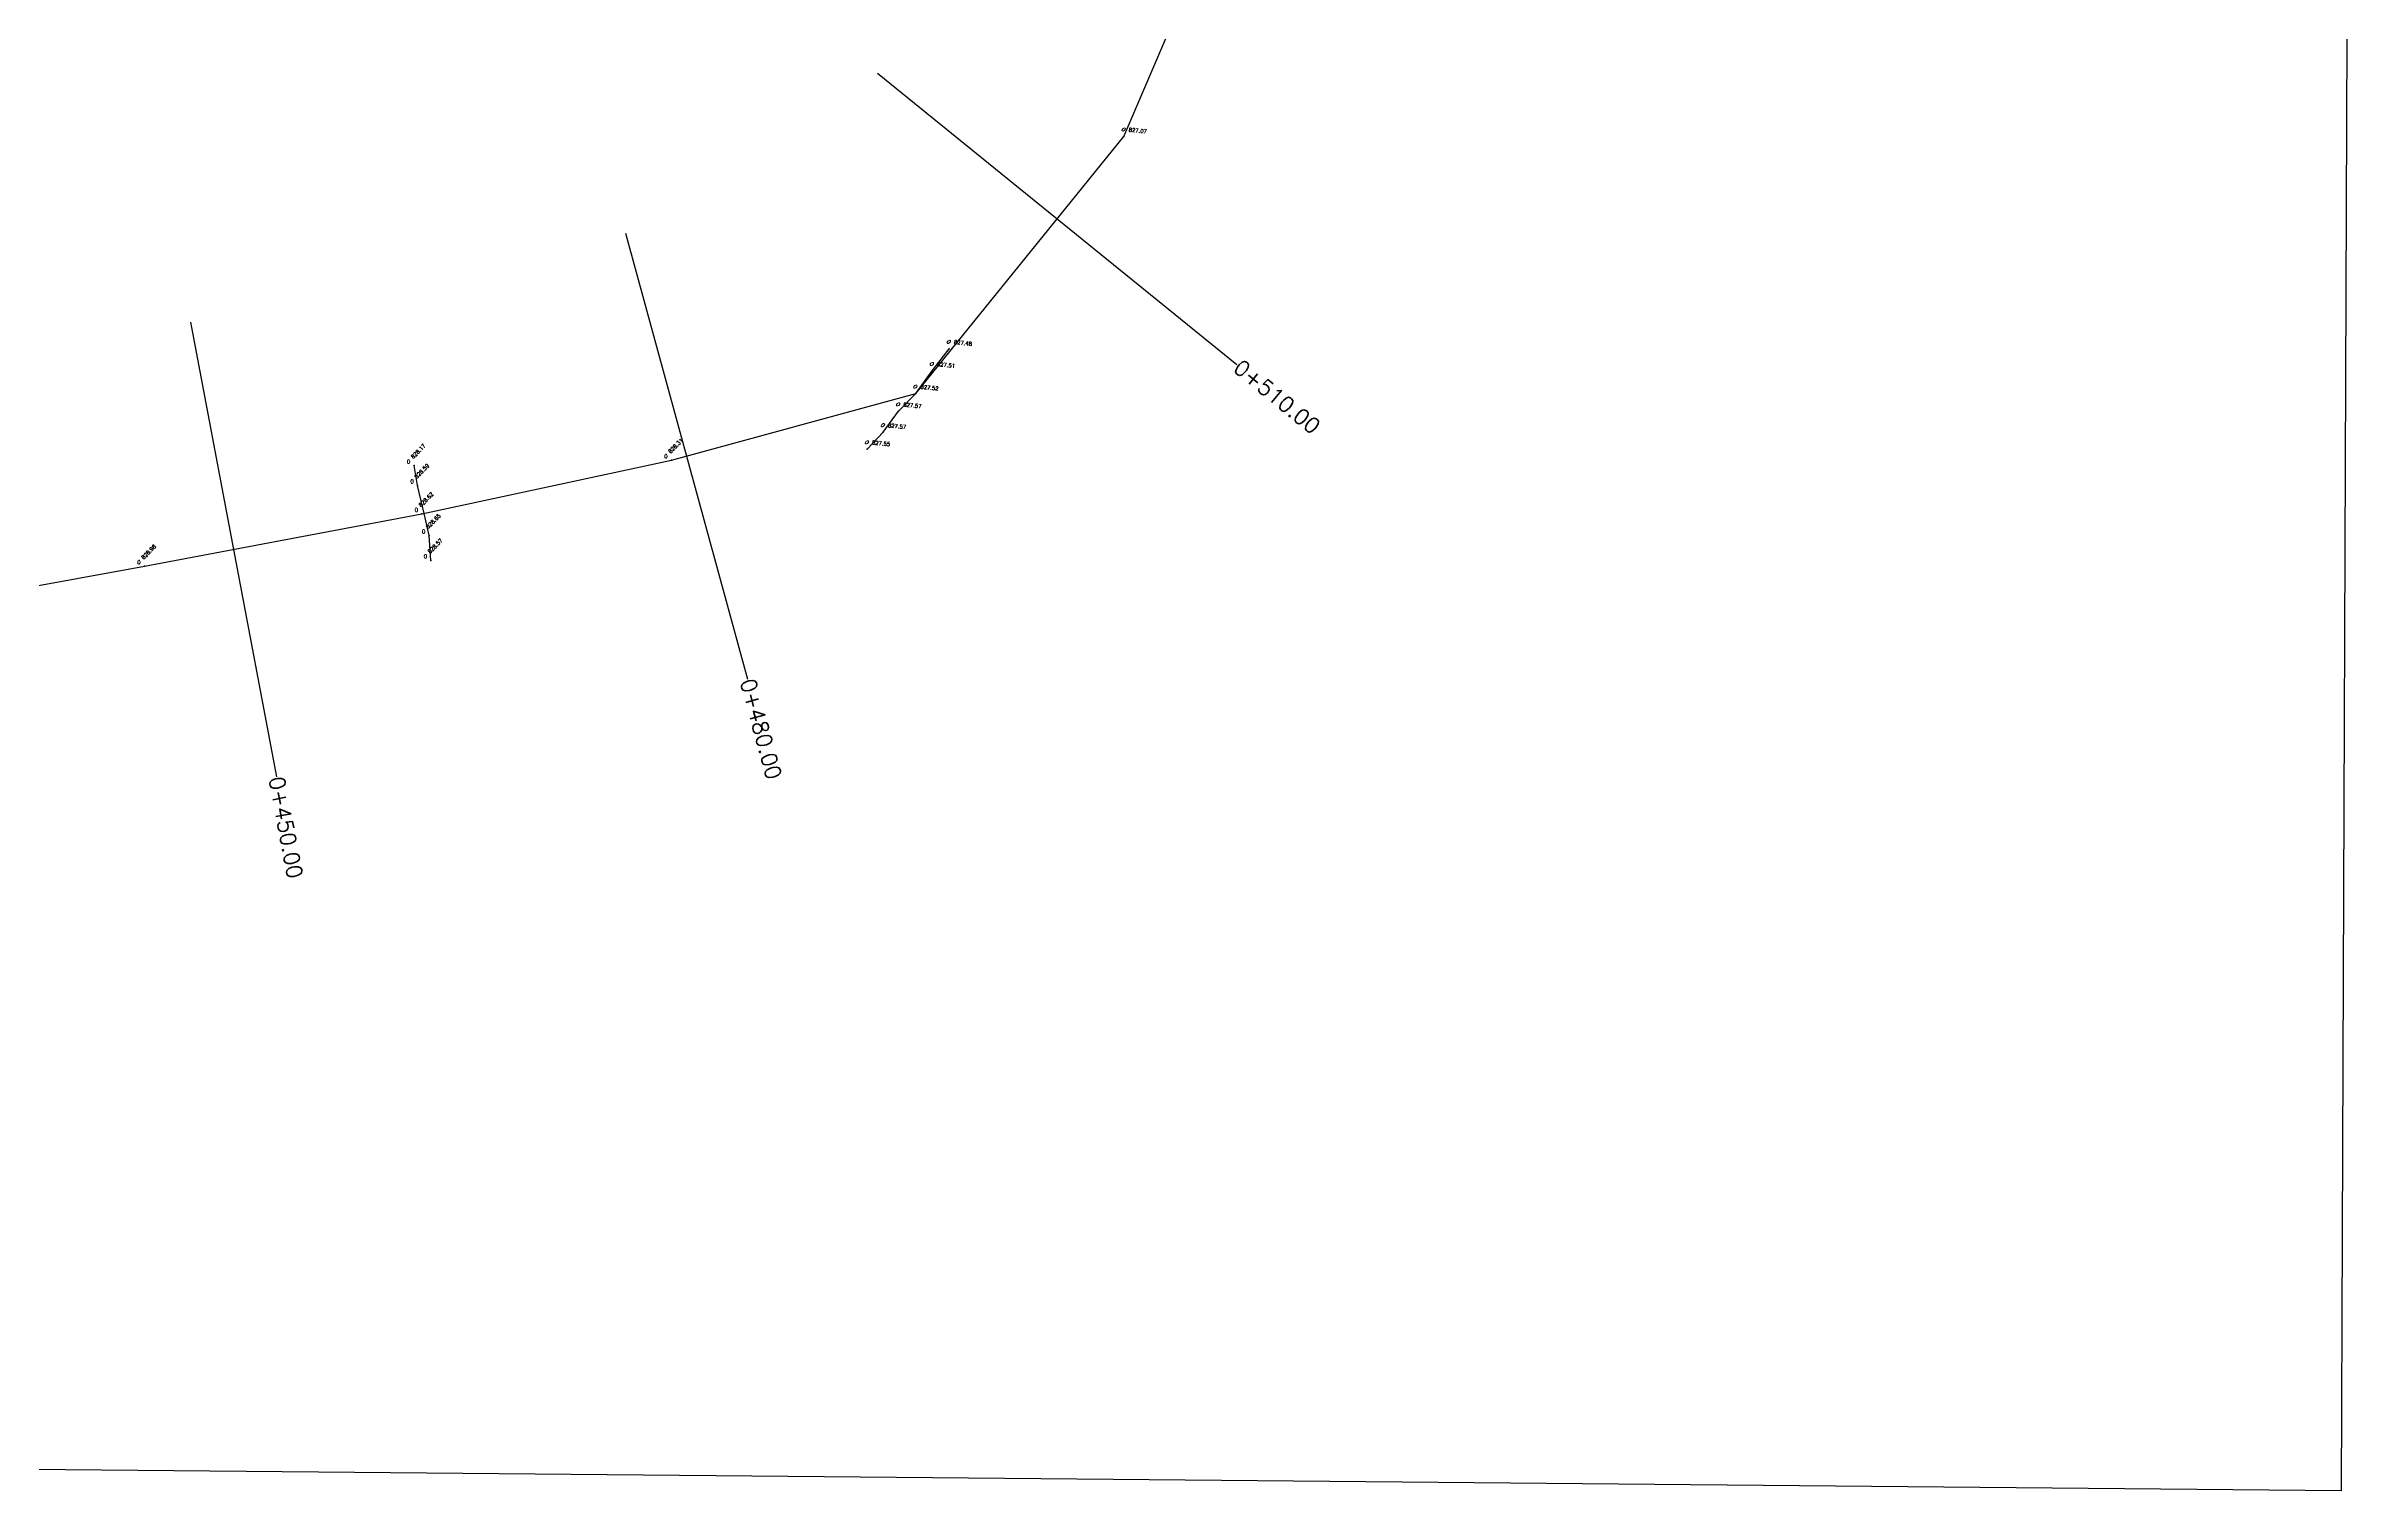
# Model space of a CAD drawing. Header units: millimetres. Extents: x 2757 to 35141, y 547 to 28513.
# Drawn here: x 32413 to 32956, y 21797 to 22136 of the extents above; entities that cross this region are included whole.
import ezdxf
from ezdxf.enums import TextEntityAlignment as Align

# ---------------------------------------------------------------- set-up
doc = ezdxf.new("R2010")
doc.units = ezdxf.units.MM
for name, color, linetype in [('Boundary', 6, 'Continuous'), ('Chainage', 7, 'Continuous'), ('Points', 7, 'Continuous'), ('Points-ELV', 6, 'Continuous'), ('Points-NUM', 4, 'Continuous'), ('Points-TXT', 3, 'Continuous')]:
    doc.layers.add(name, color=color, linetype=linetype)
doc.styles.add('romans', font='romans.shx')

# ---------------------------------------------------------------- blocks, each defined once
blk = doc.blocks.new('POINTS')
at = {"layer": 'Points'}
blk.add_line((0, 0), (0, 0), dxfattribs=at)
blk.add_point((0, 0), dxfattribs=at)
at = {"layer": 'Points-ELV', "style": 'romans'}
blk.add_attdef('ELEV', text='', height=1, rotation=45, dxfattribs=at).set_placement((0, 0), align=Align.BOTTOM_LEFT)
at = {"layer": 'Points-NUM', "style": 'romans'}
blk.add_attdef('PTNUM', text='', height=1, dxfattribs=at).set_placement((0, 0), align=Align.BOTTOM_RIGHT)
at = {"layer": 'Points-TXT', "style": 'romans'}
blk.add_attdef('DESC', text='', height=1, dxfattribs=at).set_placement((0, 0), align=Align.BOTTOM_RIGHT)

msp = doc.modelspace()

# ---------------------------------------------------------------- linework, layer by layer
for points in [[(32373.08773, 22002.96571), (32435.84518, 22014.36003), (32500.94372, 22026.63725), (32559.51106, 22039.24011), (32616.83005, 22054.90415), (32665.71171, 22115.23222), (32687.65568, 22166.57927), (32709.50778, 22218.10811), (32736.34789, 22265.0482), (32764.3726, 22311.63296), (32839.14488, 22455.98682), (32802.58053, 22508.2257), (32766.84356, 22554.30977), (32728.52876, 22606.02002), (32691.1686, 22661.70604), (32656.85467, 22713.27245)], [(32605.46377, 22041.85162), (32609.21919, 22045.87066), (32612.81175, 22050.7553), (32616.83005, 22054.90415), (32620.70731, 22060.23014), (32624.68239, 22065.40716)], [(32503.06772, 22015.74949), (32502.63713, 22021.55702), (32501.51737, 22026.76069), (32499.95228, 22033.31318), (32499.10557, 22037.97729)]]:
    msp.add_lwpolyline(points)
at = {"layer": 'Boundary', "color": 0}
msp.add_lwpolyline([(31701.42594, 23034.3022), (32956.18113, 23041.96806), (32951.36949, 21797.46509), (31696.68172, 21809.01859)], close=True, dxfattribs=at)
at = {"layer": 'Chainage'}
for p, q in [((32607.88969, 22130.08472), (32692.23053, 22061.74639)), ((32548.72719, 22092.55924), (32577.34277, 21987.84701)), ((32446.67356, 22071.63493), (32466.79117, 21964.96354))]:
    msp.add_line(p, q, dxfattribs=at)

# ---------------------------------------------------------------- block references
at = {"layer": 'Points', "linetype": 'Continuous'}
ref = msp.add_blockref('POINTS', (32665.71171, 22115.23222, 2992.6659), dxfattribs=dict(at, xscale=3.618394939332539, yscale=3.618394939332539, zscale=3.618394939332539, rotation=309.1157828474404))
ref.add_attrib('PTNUM', '0', dxfattribs={"layer": 'Points-NUM', "height": 0.9046, "rotation": 309.1157828, "style": 'romans'}).set_placement((32665.31647, 22116.07675, 2992.6659), align=Align.BOTTOM_RIGHT)
ref.add_attrib('ELEV', '827.07', dxfattribs={"layer": 'Points-ELV', "height": 0.904599, "rotation": 354.1157828, "style": 'romans'}).set_placement((32666.76449, 22116.08827, 2992.6659), align=Align.BOTTOM_LEFT)
ref = msp.add_blockref('POINTS', (32624.68239, 22065.40716, 2994.14944), dxfattribs=dict(at, xscale=3.618394939332539, yscale=3.618394939332539, zscale=3.618394939332539, rotation=309.1157828474404))
ref.add_attrib('PTNUM', '0', dxfattribs={"layer": 'Points-NUM', "height": 0.9046, "rotation": 309.1157828, "style": 'romans'}).set_placement((32624.28715, 22066.25169, 2994.14944), align=Align.BOTTOM_RIGHT)
ref.add_attrib('ELEV', '827.48', dxfattribs={"layer": 'Points-ELV', "height": 0.904599, "rotation": 354.1157828, "style": 'romans'}).set_placement((32625.73517, 22066.26321, 2994.14944), align=Align.BOTTOM_LEFT)
ref = msp.add_blockref('POINTS', (32624.68239, 22065.40716, 2994.14944), dxfattribs=dict(at, xscale=3.618394939332539, yscale=3.618394939332539, zscale=3.618394939332539, rotation=309.1157828474404))
ref.add_attrib('PTNUM', '0', dxfattribs={"layer": 'Points-NUM', "height": 0.9046, "rotation": 309.1157828, "style": 'romans'}).set_placement((32624.28715, 22066.25169, 2994.14944), align=Align.BOTTOM_RIGHT)
ref.add_attrib('ELEV', '827.48', dxfattribs={"layer": 'Points-ELV', "height": 0.904599, "rotation": 354.1157828, "style": 'romans'}).set_placement((32625.73517, 22066.26321, 2994.14944), align=Align.BOTTOM_LEFT)
ref = msp.add_blockref('POINTS', (32620.70731, 22060.23014, 2994.258), dxfattribs=dict(at, xscale=3.618394939332539, yscale=3.618394939332539, zscale=3.618394939332539, rotation=309.1157828474404))
ref.add_attrib('PTNUM', '0', dxfattribs={"layer": 'Points-NUM', "height": 0.9046, "rotation": 309.1157828, "style": 'romans'}).set_placement((32620.31207, 22061.07467, 2994.258), align=Align.BOTTOM_RIGHT)
ref.add_attrib('ELEV', '827.51', dxfattribs={"layer": 'Points-ELV', "height": 0.904599, "rotation": 354.1157828, "style": 'romans'}).set_placement((32621.76009, 22061.0862, 2994.258), align=Align.BOTTOM_LEFT)
ref = msp.add_blockref('POINTS', (32616.83005, 22054.90415, 2994.29418), dxfattribs=dict(at, xscale=3.618394939332539, yscale=3.618394939332539, zscale=3.618394939332539, rotation=309.1157828474404))
ref.add_attrib('PTNUM', '0', dxfattribs={"layer": 'Points-NUM', "height": 0.9046, "rotation": 309.1157828, "style": 'romans'}).set_placement((32616.43481, 22055.74868, 2994.29418), align=Align.BOTTOM_RIGHT)
ref.add_attrib('ELEV', '827.52', dxfattribs={"layer": 'Points-ELV', "height": 0.904599, "rotation": 354.1157828, "style": 'romans'}).set_placement((32617.88283, 22055.7602, 2994.29418), align=Align.BOTTOM_LEFT)
ref = msp.add_blockref('POINTS', (32612.81175, 22050.7553, 2994.4751), dxfattribs=dict(at, xscale=3.618394939332539, yscale=3.618394939332539, zscale=3.618394939332539, rotation=309.1157828474404))
ref.add_attrib('PTNUM', '0', dxfattribs={"layer": 'Points-NUM', "height": 0.9046, "rotation": 309.1157828, "style": 'romans'}).set_placement((32612.41651, 22051.59982, 2994.4751), align=Align.BOTTOM_RIGHT)
ref.add_attrib('ELEV', '827.57', dxfattribs={"layer": 'Points-ELV', "height": 0.904599, "rotation": 354.1157828, "style": 'romans'}).set_placement((32613.86453, 22051.61135, 2994.4751), align=Align.BOTTOM_LEFT)
ref = msp.add_blockref('POINTS', (32609.21919, 22045.87066, 2994.4751), dxfattribs=dict(at, xscale=3.618394939332539, yscale=3.618394939332539, zscale=3.618394939332539, rotation=309.1157828474404))
ref.add_attrib('PTNUM', '0', dxfattribs={"layer": 'Points-NUM', "height": 0.9046, "rotation": 309.1157828, "style": 'romans'}).set_placement((32608.82395, 22046.71519, 2994.4751), align=Align.BOTTOM_RIGHT)
ref.add_attrib('ELEV', '827.57', dxfattribs={"layer": 'Points-ELV', "height": 0.904599, "rotation": 354.1157828, "style": 'romans'}).set_placement((32610.27197, 22046.72671, 2994.4751), align=Align.BOTTOM_LEFT)
ref = msp.add_blockref('POINTS', (32499.10557, 22037.97729, 2996.64614), dxfattribs=dict(at, xscale=3.618394939332538, yscale=3.618394939332538, zscale=3.618394939332538))
ref.add_attrib('PTNUM', '0', dxfattribs={"layer": 'Points-NUM', "height": 0.9046, "style": 'romans'}).set_placement((32498.20098, 22038.20344, 2996.64614), align=Align.BOTTOM_RIGHT)
ref.add_attrib('ELEV', '828.17', dxfattribs={"layer": 'Points-ELV', "height": 0.904599, "rotation": 45, "style": 'romans'}).set_placement((32499.10557, 22039.33419, 2996.64614), align=Align.BOTTOM_LEFT)
ref = msp.add_blockref('POINTS', (32559.51106, 22039.24011, 2997.15271), dxfattribs=dict(at, xscale=3.618394939332538, yscale=3.618394939332538, zscale=3.618394939332538))
ref.add_attrib('PTNUM', '0', dxfattribs={"layer": 'Points-NUM', "height": 0.9046, "style": 'romans'}).set_placement((32558.60646, 22039.46626, 2997.15271), align=Align.BOTTOM_RIGHT)
ref.add_attrib('ELEV', '828.31', dxfattribs={"layer": 'Points-ELV', "height": 0.904599, "rotation": 45, "style": 'romans'}).set_placement((32559.51106, 22040.59701, 2997.15271), align=Align.BOTTOM_LEFT)
ref = msp.add_blockref('POINTS', (32605.46377, 22041.85162, 2994.40273), dxfattribs=dict(at, xscale=3.618394939332539, yscale=3.618394939332539, zscale=3.618394939332539, rotation=309.1157828474404))
ref.add_attrib('PTNUM', '0', dxfattribs={"layer": 'Points-NUM', "height": 0.9046, "rotation": 309.1157828, "style": 'romans'}).set_placement((32605.06853, 22042.69615, 2994.40273), align=Align.BOTTOM_RIGHT)
ref.add_attrib('ELEV', '827.55', dxfattribs={"layer": 'Points-ELV', "height": 0.904599, "rotation": 354.1157828, "style": 'romans'}).set_placement((32606.51655, 22042.70767, 2994.40273), align=Align.BOTTOM_LEFT)
ref = msp.add_blockref('POINTS', (32499.95228, 22033.31318, 2998.16586), dxfattribs=dict(at, xscale=3.618394939332538, yscale=3.618394939332538, zscale=3.618394939332538))
ref.add_attrib('PTNUM', '0', dxfattribs={"layer": 'Points-NUM', "height": 0.9046, "style": 'romans'}).set_placement((32499.04768, 22033.53933, 2998.16586), align=Align.BOTTOM_RIGHT)
ref.add_attrib('ELEV', '828.59', dxfattribs={"layer": 'Points-ELV', "height": 0.904599, "rotation": 45, "style": 'romans'}).set_placement((32499.95228, 22034.67008, 2998.16586), align=Align.BOTTOM_LEFT)
ref = msp.add_blockref('POINTS', (32500.94372, 22026.63725, 2998.27441), dxfattribs=dict(at, xscale=3.618394939332538, yscale=3.618394939332538, zscale=3.618394939332538))
ref.add_attrib('PTNUM', '0', dxfattribs={"layer": 'Points-NUM', "height": 0.9046, "style": 'romans'}).set_placement((32500.03912, 22026.86339, 2998.27441), align=Align.BOTTOM_RIGHT)
ref.add_attrib('ELEV', '828.62', dxfattribs={"layer": 'Points-ELV', "height": 0.904599, "rotation": 45, "style": 'romans'}).set_placement((32500.94372, 22027.99414, 2998.27441), align=Align.BOTTOM_LEFT)
ref = msp.add_blockref('POINTS', (32502.63713, 22021.55702, 2998.38297), dxfattribs=dict(at, xscale=3.618394939332538, yscale=3.618394939332538, zscale=3.618394939332538))
ref.add_attrib('PTNUM', '0', dxfattribs={"layer": 'Points-NUM', "height": 0.9046, "style": 'romans'}).set_placement((32501.73253, 22021.78317, 2998.38297), align=Align.BOTTOM_RIGHT)
ref.add_attrib('ELEV', '828.65', dxfattribs={"layer": 'Points-ELV', "height": 0.904599, "rotation": 45, "style": 'romans'}).set_placement((32502.63713, 22022.91392, 2998.38297), align=Align.BOTTOM_LEFT)
ref = msp.add_blockref('POINTS', (32435.84518, 22014.36003, 2999.57704), dxfattribs=dict(at, xscale=3.618394939332538, yscale=3.618394939332538, zscale=3.618394939332538))
ref.add_attrib('PTNUM', '0', dxfattribs={"layer": 'Points-NUM', "height": 0.9046, "style": 'romans'}).set_placement((32434.94058, 22014.58618, 2999.57704), align=Align.BOTTOM_RIGHT)
ref.add_attrib('ELEV', '828.98', dxfattribs={"layer": 'Points-ELV', "height": 0.904599, "rotation": 45, "style": 'romans'}).set_placement((32435.84518, 22015.71693, 2999.57704), align=Align.BOTTOM_LEFT)
ref = msp.add_blockref('POINTS', (32503.06772, 22015.74949, 2998.09349), dxfattribs=dict(at, xscale=3.618394939332538, yscale=3.618394939332538, zscale=3.618394939332538))
ref.add_attrib('PTNUM', '0', dxfattribs={"layer": 'Points-NUM', "height": 0.9046, "style": 'romans'}).set_placement((32502.16312, 22015.97564, 2998.09349), align=Align.BOTTOM_RIGHT)
ref.add_attrib('ELEV', '828.57', dxfattribs={"layer": 'Points-ELV', "height": 0.904599, "rotation": 45, "style": 'romans'}).set_placement((32503.06772, 22017.10639, 2998.09349), align=Align.BOTTOM_LEFT)

# ---------------------------------------------------------------- texts
at = {"layer": 'Chainage', "style": 'romans'}
for s, rotation, p in [('0+510.00', 320.9834011, (32692.23053, 22061.74639)), ('0+480.00', 285.2844952, (32577.34277, 21987.84701)), ('0+450.00', 280.6802125, (32466.79117, 21964.96354))]:
    msp.add_text(s, height=3.618395, rotation=rotation, dxfattribs=at).set_placement(p, align=Align.MIDDLE_LEFT)

doc.saveas('drawing.dxf')
